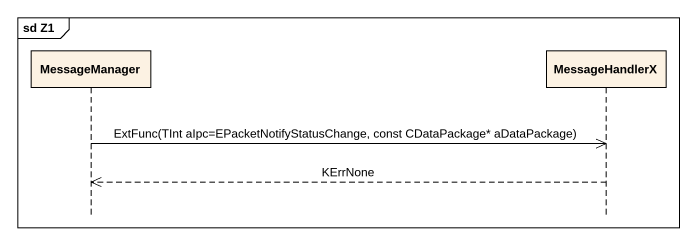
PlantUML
@startuml
mainframe sd Z1
hide footbox
participant MessageManager
participant MessageHandlerX

MessageManager ->> MessageHandlerX : ExtFunc(TInt aIpc=EPacketNotifyStatusChange, const CDataPackage* aDataPackage)
MessageHandlerX -->> MessageManager : KErrNone
@enduml
